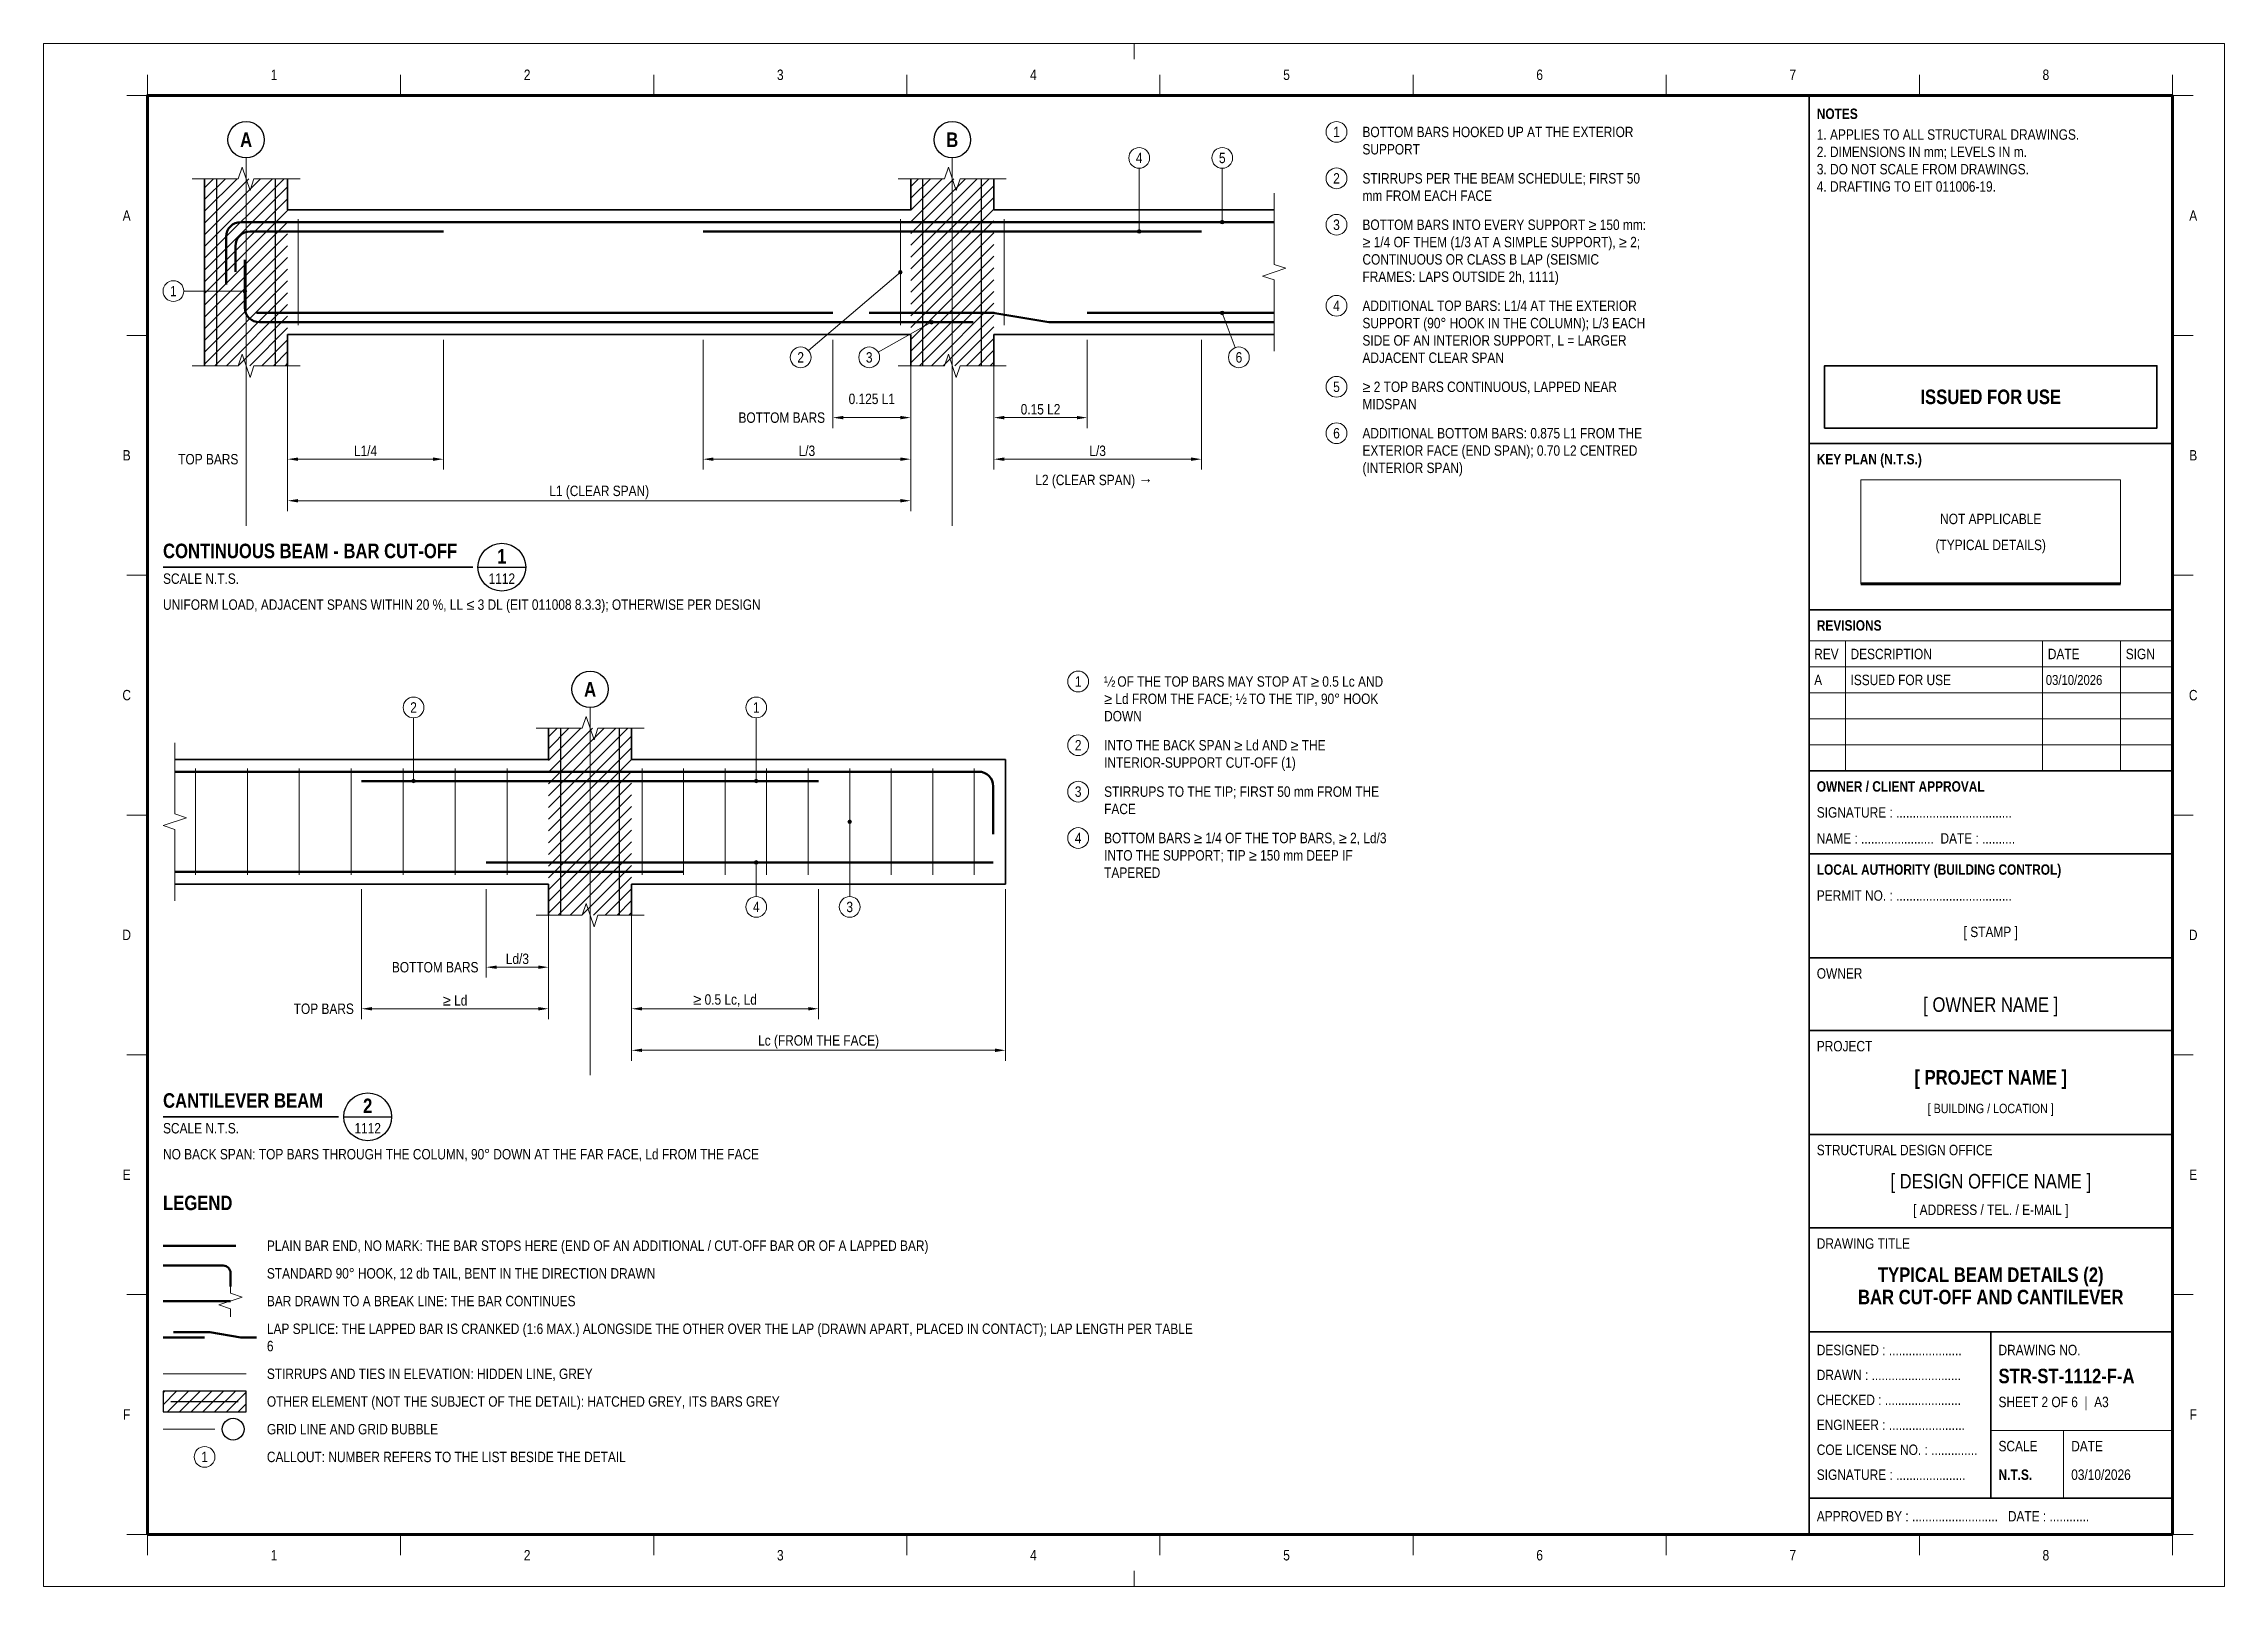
# Paper-space layout '1112' of a CAD drawing. Header units: millimetres. Extents: x 0 to 420, y 0 to 297.
# The model-space entities are those that its viewports show. They can reach past a viewport. Long polylines and large blocks are cut down to what shows.
import ezdxf
from ezdxf.enums import TextEntityAlignment as Align

# ---------------------------------------------------------------- set-up
doc = ezdxf.new("R2010")
doc.units = ezdxf.units.MM
doc.header["$LTSCALE"] = 3.75
doc.linetypes.add('CENTER', pattern=[50.8, 31.75, -6.35, 6.35, -6.35])
doc.linetypes.add('HIDDEN', pattern=[9.525, 6.35, -3.175])
for name, color, linetype, lineweight in [('S-ANNO', 3, 'Continuous', 18), ('S-BREAK', 8, 'Continuous', 18), ('S-CENT', 3, 'CENTER', 18), ('S-CONC', 4, 'Continuous', 35), ('S-CONC-VIS', 5, 'Continuous', 25), ('S-DET', 7, 'Continuous', 18), ('S-DIMS', 2, 'Continuous', 18), ('S-FRAME', 10, 'Continuous', 70), ('S-HATCH', 9, 'Continuous', 13), ('S-REBR', 1, 'Continuous', 50), ('S-REBR-NF', 252, 'Continuous', 25), ('S-STIR-ELEV', 8, 'HIDDEN', 18), ('S-SYMB', 6, 'Continuous', 25), ('S-TEXT', 7, 'Continuous', 18), ('S-TITLE', 4, 'Continuous', 35), ('S-TTLB', 4, 'Continuous', 35), ('S-TTLB-THIN', 8, 'Continuous', 18), ('S-ZONE', 8, 'Continuous', 18)]:
    doc.layers.add(name, color=color, linetype=linetype, lineweight=lineweight)
for name, color, linetype, lineweight, plot in [('S-SHEET', 9, 'Continuous', 13, False), ('S-TB-AREA', 9, 'Continuous', 13, False), ('S-VPORT', 9, 'Continuous', 13, False)]:
    doc.layers.add(name, color=color, linetype=linetype, lineweight=lineweight, plot=plot)
doc.styles.add('AN', font='ARIALN_0.TTF')
doc.styles.add('ANB', font='ARIALNB_0.TTF')
doc.dimstyles.new('EIT-25', dxfattribs={"dimscale": 25, "dimtxt": 2, "dimasz": 2, "dimexe": 2, "dimexo": 1, "dimgap": 0.6, "dimtad": 1, "dimdec": 0, "dimtxsty": 'AN', "dimcen": 2.5, "dimclrd": 2, "dimclre": 8, "dimclrt": 7, "dimazin": 3, "dimtfac": 1, "dimtmove": 1, "dimatfit": 3, "dimlwd": -1, "dimlwe": -1, "dimarcsym": 0})

# ---------------------------------------------------------------- blocks, each defined once
blk = doc.blocks.new('TB-A3-NRW')
at = {"layer": 'S-FRAME', "flags": 128}
blk.add_lwpolyline([(20, 10), (410, 10), (410, 287), (20, 287)], close=True, dxfattribs=at)
blk.add_lwpolyline([(350, 193), (400, 193)], dxfattribs=at)
at = {"layer": 'S-SHEET', "flags": 128}
blk.add_lwpolyline([(0, 0), (420, 0), (420, 297), (0, 297)], close=True, dxfattribs=at)
at = {"layer": 'S-TB-AREA', "flags": 128}
blk.add_lwpolyline([(20, 10), (340, 10), (340, 287), (20, 287)], close=True, dxfattribs=at)
at = {"layer": 'S-TITLE', "flags": 128}
blk.add_lwpolyline([(343, 223), (407, 223), (407, 235), (343, 235)], close=True, dxfattribs=at)
at = {"layer": 'S-TTLB'}
for p, q in [((340, 10), (340, 287)), ((340, 220), (410, 220)), ((340, 188), (410, 188)), ((340, 157), (410, 157)), ((340, 157), (410, 157)), ((340, 141), (410, 141)), ((340, 121), (410, 121)), ((340, 107), (410, 107)), ((340, 87), (410, 87)), ((340, 69), (410, 69)), ((340, 49), (410, 49)), ((375, 17), (375, 49)), ((340, 17), (410, 17))]:
    blk.add_line(p, q, dxfattribs=at)
at = {"layer": 'S-TTLB-THIN'}
for p, q in [((340, 182), (410, 182)), ((347, 157), (347, 182)), ((385, 157), (385, 182)), ((400, 157), (400, 182)), ((340, 177), (410, 177)), ((340, 172), (410, 172)), ((340, 167), (410, 167)), ((340, 162), (410, 162)), ((375, 30), (410, 30)), ((389, 17), (389, 30))]:
    blk.add_line(p, q, dxfattribs=at)
at = {"layer": 'S-TTLB-THIN', "flags": 128}
blk.add_lwpolyline([(350, 193), (400, 193), (400, 213), (350, 213)], close=True, dxfattribs=at)
at = {"layer": 'S-ZONE'}
for p, q in [((210, 297), (210, 294)), ((20, 287), (20, 291)), ((68.75, 287), (68.75, 291)), ((117.5, 287), (117.5, 291)), ((166.25, 287), (166.25, 291)), ((215, 287), (215, 291)), ((263.75, 287), (263.75, 291)), ((312.5, 287), (312.5, 291)), ((361.25, 287), (361.25, 291)), ((410, 287), (410, 291)), ((16, 287), (20, 287)), ((410, 287), (414, 287)), ((16, 240.83), (20, 240.83)), ((410, 240.83), (414, 240.83)), ((16, 194.67), (20, 194.67)), ((410, 194.67), (414, 194.67)), ((16, 148.5), (20, 148.5)), ((410, 148.5), (414, 148.5)), ((16, 102.33), (20, 102.33)), ((410, 102.33), (414, 102.33)), ((16, 56.17), (20, 56.17)), ((410, 56.17), (414, 56.17)), ((16, 10), (20, 10)), ((20, 10), (20, 6)), ((68.75, 10), (68.75, 6)), ((117.5, 10), (117.5, 6)), ((166.25, 10), (166.25, 6)), ((215, 10), (215, 6)), ((263.75, 10), (263.75, 6)), ((312.5, 10), (312.5, 6)), ((361.25, 10), (361.25, 6)), ((410, 10), (410, 6)), ((410, 10), (414, 10)), ((210, 0), (210, 3))]:
    blk.add_line(p, q, dxfattribs=at)
at = {"layer": 'S-TEXT'}
for s, style, p in [('NOTES', 'ANB', (341.5, 283.5)), ('KEY PLAN (N.T.S.)', 'ANB', (341.5, 217)), ('REVISIONS', 'ANB', (341.5, 185)), ('REV', 'AN', (341, 179.5)), ('DESCRIPTION', 'AN', (348, 179.5)), ('DATE', 'AN', (386, 179.5)), ('SIGN', 'AN', (401, 179.5)), ('OWNER / CLIENT APPROVAL', 'ANB', (341.5, 154)), ('SIGNATURE : ...................................', 'AN', (341.5, 149)), ('NAME : ......................  DATE : ..........', 'AN', (341.5, 144)), ('LOCAL AUTHORITY (BUILDING CONTROL)', 'ANB', (341.5, 138)), ('PERMIT NO. : ...................................', 'AN', (341.5, 133)), ('OWNER', 'AN', (341.5, 118)), ('PROJECT', 'AN', (341.5, 104)), ('STRUCTURAL DESIGN OFFICE', 'AN', (341.5, 84)), ('DRAWING TITLE', 'AN', (341.5, 66)), ('DESIGNED : ......................', 'AN', (341.5, 45.5)), ('DRAWING NO.', 'AN', (376.5, 45.5)), ('DRAWN : ...........................', 'AN', (341.5, 40.7)), ('CHECKED : .......................', 'AN', (341.5, 35.9)), ('ENGINEER : .......................', 'AN', (341.5, 31.1)), ('COE LICENSE NO. : ..............', 'AN', (341.5, 26.3)), ('SCALE', 'AN', (376.5, 27)), ('DATE', 'AN', (390.5, 27)), ('SIGNATURE : .....................', 'AN', (341.5, 21.5)), ('APPROVED BY : ..........................   DATE : ............', 'AN', (341.5, 13.5))]:
    blk.add_text(s, height=2, dxfattribs=dict(at, style=style)).set_placement(p, align=Align.MIDDLE_LEFT)
at = {"layer": 'S-TEXT', "style": 'AN'}
blk.add_text('[ STAMP ]', height=2, dxfattribs=at).set_placement((375, 126), align=Align.MIDDLE_CENTER)
at = {"layer": 'S-TEXT', "insert": (341.5, 280.5), "char_height": 2, "width": 67, "attachment_point": 1, "style": 'AN'}
blk.add_mtext('1. APPLIES TO ALL STRUCTURAL DRAWINGS.\\P2. DIMENSIONS IN mm; LEVELS IN m.\\P3. DO NOT SCALE FROM DRAWINGS.\\P4. DRAFTING TO EIT 011006-19.', dxfattribs=at)
at = {"layer": 'S-TEXT'}
for tag, height, style, p in [('STATUS_1', 2.8, 'ANB', (375, 231.2)), ('STATUS_2', 2.8, 'ANB', (375, 226.8)), ('KEYPLAN_1', 2, 'AN', (375, 205.5)), ('KEYPLAN_2', 2, 'AN', (375, 200.5)), ('OWNER', 2.8, 'AN', (375, 112)), ('PROJECT', 2.8, 'ANB', (375, 98)), ('LOCATION', 1.8, 'AN', (375, 92)), ('OFFICE', 2.8, 'AN', (375, 78)), ('OFFICE_ADDR', 2, 'AN', (375, 72.5)), ('TITLE_1', 2.8, 'ANB', (375, 60)), ('TITLE_2', 2.8, 'ANB', (375, 55.7)), ('TITLE_3', 2.8, 'ANB', (375, 51.4))]:
    blk.add_attdef(tag, text='', height=height, dxfattribs=dict(at, style=style)).set_placement(p, align=Align.MIDDLE_CENTER)
for tag, height, style, p in [('REV_1', 2, 'AN', (341, 174.5)), ('REV_1_DESC', 2, 'AN', (348, 174.5)), ('REV_1_DATE', 1.9, 'AN', (385.6, 174.5)), ('REV_2', 2, 'AN', (341, 169.5)), ('REV_2_DESC', 2, 'AN', (348, 169.5)), ('REV_2_DATE', 1.9, 'AN', (385.6, 169.5)), ('REV_3', 2, 'AN', (341, 164.5)), ('REV_3_DESC', 2, 'AN', (348, 164.5)), ('REV_3_DATE', 1.9, 'AN', (385.6, 164.5)), ('REV_4', 2, 'AN', (341, 159.5)), ('REV_4_DESC', 2, 'AN', (348, 159.5)), ('REV_4_DATE', 1.9, 'AN', (385.6, 159.5)), ('DWG_NO', 2.8, 'ANB', (376.5, 40.5)), ('SHEET', 2, 'AN', (376.5, 35.5)), ('SCALE', 2, 'ANB', (376.5, 21.5)), ('DATE', 2, 'AN', (390.5, 21.5))]:
    blk.add_attdef(tag, text='', height=height, dxfattribs=dict(at, style=style)).set_placement(p, align=Align.MIDDLE_LEFT)
at = {"layer": 'S-ZONE', "style": 'AN'}
for s, p in [('1', (44.38, 291)), ('2', (93.12, 291)), ('3', (141.88, 291)), ('4', (190.62, 291)), ('5', (239.38, 291)), ('6', (288.12, 291)), ('7', (336.88, 291)), ('8', (385.62, 291)), ('A', (16, 263.92)), ('A', (414, 263.92)), ('B', (16, 217.75)), ('B', (414, 217.75)), ('C', (16, 171.58)), ('C', (414, 171.58)), ('D', (16, 125.42)), ('D', (414, 125.42)), ('E', (16, 79.25)), ('E', (414, 79.25)), ('F', (16, 33.08)), ('F', (414, 33.08)), ('1', (44.38, 6)), ('2', (93.12, 6)), ('3', (141.88, 6)), ('4', (190.62, 6)), ('5', (239.38, 6)), ('6', (288.12, 6)), ('7', (336.88, 6)), ('8', (385.62, 6))]:
    blk.add_text(s, height=2, dxfattribs=at).set_placement(p, align=Align.MIDDLE_CENTER)
blk = doc.blocks.new('VT-1112-1', base_point=(23, 187.44))
at = {"layer": 'S-SYMB'}
blk.add_line((83.65, 196.2), (92.85, 196.2), dxfattribs=at)
blk.add_circle((88.25, 196.2), 4.6, dxfattribs=at)
at = {"layer": 'S-TITLE'}
blk.add_line((23, 196.2), (82.65, 196.2), dxfattribs=at)
at = {"layer": 'S-TEXT'}
for s, height, style, p in [('1', 2.8, 'ANB', (88.25, 198.3)), ('1112', 2, 'AN', (88.25, 194))]:
    blk.add_text(s, height=height, dxfattribs=dict(at, style=style)).set_placement(p, align=Align.MIDDLE_CENTER)
at = {"layer": 'S-TEXT', "style": 'AN'}
for s, p in [('SCALE N.T.S.', (23, 195)), ('UNIFORM LOAD, ADJACENT SPANS WITHIN 20 %, LL ≤ 3 DL (EIT 011008 8.3.3); OTHERWISE PER DESIGN', (23, 190))]:
    blk.add_text(s, height=2, dxfattribs=at).set_placement(p, align=Align.TOP_LEFT)
at = {"layer": 'S-TITLE', "style": 'ANB'}
blk.add_text('CONTINUOUS BEAM - BAR CUT-OFF', height=2.8, dxfattribs=at).set_placement((23, 197.1), align=Align.BOTTOM_LEFT)
blk = doc.blocks.new('VT-1112-2', base_point=(23, 81.64))
at = {"layer": 'S-SYMB'}
blk.add_line((57.82, 90.4), (67.02, 90.4), dxfattribs=at)
blk.add_circle((62.42, 90.4), 4.6, dxfattribs=at)
at = {"layer": 'S-TITLE'}
blk.add_line((23, 90.4), (56.82, 90.4), dxfattribs=at)
at = {"layer": 'S-TEXT'}
for s, height, style, p in [('2', 2.8, 'ANB', (62.42, 92.5)), ('1112', 2, 'AN', (62.42, 88.2))]:
    blk.add_text(s, height=height, dxfattribs=dict(at, style=style)).set_placement(p, align=Align.MIDDLE_CENTER)
at = {"layer": 'S-TEXT', "style": 'AN'}
for s, p in [('SCALE N.T.S.', (23, 89.2)), ('NO BACK SPAN: TOP BARS THROUGH THE COLUMN, 90° DOWN AT THE FAR FACE, Ld FROM THE FACE', (23, 84.2))]:
    blk.add_text(s, height=2, dxfattribs=at).set_placement(p, align=Align.TOP_LEFT)
at = {"layer": 'S-TITLE', "style": 'ANB'}
blk.add_text('CANTILEVER BEAM', height=2.8, dxfattribs=at).set_placement((23, 91.3), align=Align.BOTTOM_LEFT)
blk = doc.blocks.new('KEY-1112-1', base_point=(23, 22.93))
at = {"layer": 'S-HATCH'}
h = blk.add_hatch(dxfattribs=at)
h.set_pattern_fill('ANSI31', color=256, scale=0.50394)
h.paths.add_polyline_path([(23, 33.6), (39, 33.6), (39, 37.6), (23, 37.6)])
at = {"layer": 'S-ANNO'}
blk.add_circle((31, 24.93), 2, dxfattribs=at)
at = {"layer": 'S-BREAK', "flags": 128}
blk.add_lwpolyline([(36, 51.93), (36, 53.43), (33.75, 54.18), (38.25, 55.68), (36, 56.43), (36, 57.93)], dxfattribs=at)
at = {"layer": 'S-CENT'}
blk.add_line((23, 30.27), (33, 30.27), dxfattribs=at)
at = {"layer": 'S-CONC-VIS', "flags": 128}
blk.add_lwpolyline([(23, 33.6), (39, 33.6), (39, 37.6), (23, 37.6)], close=True, dxfattribs=at)
at = {"layer": 'S-REBR'}
for p, q in [((23, 65.6), (37, 65.6)), ((23, 54.93), (36, 54.93)), ((23, 47.93), (31, 47.93))]:
    blk.add_line(p, q, dxfattribs=at)
at = {"layer": 'S-REBR', "flags": 128}
blk.add_lwpolyline([(23, 61.77), (34.6, 61.77, -0.414214), (36, 60.37), (36, 57.77)], format="xyb", dxfattribs=at)
blk.add_lwpolyline([(25, 48.93), (32, 48.93), (38, 47.93), (41, 47.93)], dxfattribs=at)
at = {"layer": 'S-REBR-NF'}
blk.add_line((24.5, 35.6), (37.5, 35.6), dxfattribs=at)
at = {"layer": 'S-STIR-ELEV'}
blk.add_line((23, 40.93), (39, 40.93), dxfattribs=at)
at = {"layer": 'S-SYMB'}
blk.add_circle((36.5, 30.27), 2.1, dxfattribs=at)
at = {"layer": 'S-TEXT', "style": 'AN'}
for s, p in [('PLAIN BAR END, NO MARK: THE BAR STOPS HERE (END OF AN ADDITIONAL / CUT-OFF BAR OR OF A LAPPED BAR)', (43, 66.6)), ('STANDARD 90° HOOK, 12 db TAIL, BENT IN THE DIRECTION DRAWN', (43, 61.27)), ('BAR DRAWN TO A BREAK LINE: THE BAR CONTINUES', (43, 55.93)), ('LAP SPLICE: THE LAPPED BAR IS CRANKED (1:6 MAX.) ALONGSIDE THE OTHER OVER THE LAP (DRAWN APART, PLACED IN CONTACT); LAP LENGTH PER TABLE', (43, 50.6)), ('6', (43, 47.27)), ('STIRRUPS AND TIES IN ELEVATION: HIDDEN LINE, GREY', (43, 41.93)), ('OTHER ELEMENT (NOT THE SUBJECT OF THE DETAIL): HATCHED GREY, ITS BARS GREY', (43, 36.6)), ('GRID LINE AND GRID BUBBLE', (43, 31.27)), ('CALLOUT: NUMBER REFERS TO THE LIST BESIDE THE DETAIL', (43, 25.93))]:
    blk.add_text(s, height=2, dxfattribs=at).set_placement(p, align=Align.TOP_LEFT)
blk.add_text('1', height=2, dxfattribs=at).set_placement((31, 24.93), align=Align.MIDDLE_CENTER)
at = {"layer": 'S-TITLE', "style": 'ANB'}
blk.add_text('LEGEND', height=2.8, dxfattribs=at).set_placement((23, 71.6), align=Align.BOTTOM_LEFT)
blk = doc.blocks.new('DET-1112-1', base_point=(-600, -24920))
at = {"layer": 'S-ANNO'}
h = blk.add_hatch(color=256, dxfattribs=at)
h.dxf.hatch_style = 1
edge = h.paths.add_edge_path()
edge.add_arc((4100, -23504), 8.75, 0, 360)
h = blk.add_hatch(color=256, dxfattribs=at)
h.dxf.hatch_style = 1
edge = h.paths.add_edge_path()
edge.add_arc((4500, -23459), 8.75, 0, 360)
h = blk.add_hatch(color=256, dxfattribs=at)
h.dxf.hatch_style = 1
edge = h.paths.add_edge_path()
edge.add_arc((2950, -23700), 8.75, 0, 360)
h = blk.add_hatch(color=256, dxfattribs=at)
h.dxf.hatch_style = 1
edge = h.paths.add_edge_path()
edge.add_arc((-206, -23791), 8.75, 0, 360)
h = blk.add_hatch(color=256, dxfattribs=at)
h.dxf.hatch_style = 1
edge = h.paths.add_edge_path()
edge.add_arc((3100, -23941), 8.75, 0, 360)
h = blk.add_hatch(color=256, dxfattribs=at)
h.dxf.hatch_style = 1
edge = h.paths.add_edge_path()
edge.add_arc((4500, -23896), 8.75, 0, 360)
at = {"layer": 'S-HATCH'}
h = blk.add_hatch(dxfattribs=at)
h.set_pattern_fill('ANSI31', color=256, scale=12.59843)
h.paths.add_polyline_path([(-400, -24150), (0, -24150), (0, -23250), (-400, -23250)])
h = blk.add_hatch(dxfattribs=at)
h.set_pattern_fill('ANSI31', color=256, scale=12.59843)
h.paths.add_polyline_path([(3000, -24150), (3400, -24150), (3400, -23250), (3000, -23250)])
at = {"layer": 'S-ANNO'}
for p, q in [((4100, -23200), (4100, -23504)), ((4500, -23200), (4500, -23459)), ((2508, -24077.5), (2950, -23700)), ((-500, -23791), (-206, -23791)), ((4562.5, -24063.2), (4500, -23896)), ((2843.6, -24085.5), (3100, -23941))]:
    blk.add_line(p, q, dxfattribs=at)
for centre, radius in [((5050, -23025), 50), ((4100, -23150), 50), ((4500, -23150), 50), ((5050, -23248.3), 50), ((4100, -23504), 8.75), ((4500, -23459), 8.75), ((5050, -23471.7), 50), ((2950, -23700), 8.75), ((-550, -23791), 50), ((-206, -23791), 8.75), ((5050, -23861.7), 50), ((3100, -23941), 8.75), ((4500, -23896), 8.75), ((2470, -24110), 50), ((2800, -24110), 50), ((4580, -24110), 50), ((5050, -24251.7), 50), ((5050, -24475), 50)]:
    blk.add_circle(centre, radius, dxfattribs=at)
at = {"layer": 'S-BREAK', "flags": 128}
for points in [[(-460, -23250), (-237.5, -23250), (-218.8, -23193.8), (-181.2, -23306.2), (-162.5, -23250), (60, -23250)], [(2940, -23250), (3162.5, -23250), (3181.2, -23193.8), (3218.8, -23306.2), (3237.5, -23250), (3460, -23250)], [(4750, -24080), (4750, -23737.5), (4693.8, -23718.8), (4806.2, -23681.2), (4750, -23662.5), (4750, -23320)], [(-460, -24150), (-237.5, -24150), (-218.8, -24093.8), (-181.2, -24206.2), (-162.5, -24150), (60, -24150)], [(2940, -24150), (3162.5, -24150), (3181.2, -24093.8), (3218.8, -24206.2), (3237.5, -24150), (3460, -24150)]]:
    blk.add_lwpolyline(points, dxfattribs=at)
at = {"layer": 'S-CENT'}
for p, q in [((-200, -24920), (-200, -23150)), ((3200, -24920), (3200, -23150))]:
    blk.add_line(p, q, dxfattribs=at)
at = {"layer": 'S-CONC'}
for p, q in [((-400, -24150), (-400, -23250)), ((0, -23400), (0, -23250)), ((3000, -23400), (3000, -23250)), ((3400, -23400), (3400, -23250)), ((0, -23400), (3000, -23400)), ((3400, -23400), (4750, -23400)), ((0, -24150), (0, -24000)), ((0, -24000), (3000, -24000)), ((3000, -24150), (3000, -24000)), ((3400, -24150), (3400, -24000)), ((3400, -24000), (4750, -24000))]:
    blk.add_line(p, q, dxfattribs=at)
at = {"layer": 'S-REBR', "flags": 128}
for points in [[(-296, -23759), (-296, -23529, -0.4142136), (-226, -23459), (4750, -23459)], [(-251, -23699), (-251, -23574, -0.4142136), (-181, -23504), (750, -23504)], [(-206, -23641), (-206, -23871, 0.4142136), (-136, -23941), (3300, -23941)], [(2800, -23896), (3394.2, -23896, -0.0413106), (3405.7, -23897), (3664.3, -23940, 0.0413106), (3675.8, -23941), (4750, -23941)]]:
    blk.add_lwpolyline(points, format="xyb", dxfattribs=at)
for points in [[(2000, -23504), (4400, -23504)], [(-150, -23896), (2625, -23896)], [(3850, -23896), (4750, -23896)]]:
    blk.add_lwpolyline(points, dxfattribs=at)
at = {"layer": 'S-REBR-NF', "flags": 128}
for points in [[(-341, -24150), (-341, -23250)], [(-59, -24150), (-59, -23250)], [(3059, -24150), (3059, -23250)], [(3341, -24150), (3341, -23250)]]:
    blk.add_lwpolyline(points, dxfattribs=at)
at = {"layer": 'S-STIR-ELEV'}
for p, q in [((50, -23955.5), (50, -23444.5)), ((2950, -23955.5), (2950, -23444.5)), ((3450, -23955.5), (3450, -23444.5))]:
    blk.add_line(p, q, dxfattribs=at)
at = {"layer": 'S-SYMB'}
for centre in [(-200, -23062.5), (3200, -23062.5)]:
    blk.add_circle(centre, 87.5, dxfattribs=at)
at = {"layer": 'S-TEXT'}
for s, height, style, p in [('A', 70, 'ANB', (-200, -23062.5)), ('B', 70, 'ANB', (3200, -23062.5)), ('1', 50, 'AN', (5050, -23025)), ('4', 50, 'AN', (4100, -23150)), ('5', 50, 'AN', (4500, -23150)), ('2', 50, 'AN', (5050, -23248.3)), ('3', 50, 'AN', (5050, -23471.7)), ('1', 50, 'AN', (-550, -23791)), ('4', 50, 'AN', (5050, -23861.7)), ('2', 50, 'AN', (2470, -24110)), ('3', 50, 'AN', (2800, -24110)), ('6', 50, 'AN', (4580, -24110)), ('5', 50, 'AN', (5050, -24251.7)), ('6', 50, 'AN', (5050, -24475))]:
    blk.add_text(s, height=height, dxfattribs=dict(at, style=style)).set_placement(p, align=Align.MIDDLE_CENTER)
at = {"layer": 'S-TEXT', "style": 'AN'}
for s, p in [('SUPPORT', (5175, -23108.3)), ('BOTTOM BARS HOOKED UP AT THE EXTERIOR', (5175, -23025)), ('STIRRUPS PER THE BEAM SCHEDULE; FIRST 50', (5175, -23248.3)), ('mm FROM EACH FACE', (5175, -23331.7)), ('BOTTOM BARS INTO EVERY SUPPORT ≥ 150 mm:', (5175, -23471.7)), ('≥ 1/4 OF THEM (1/3 AT A SIMPLE SUPPORT), ≥ 2;', (5175, -23555)), ('CONTINUOUS OR CLASS B LAP (SEISMIC', (5175, -23638.3)), ('FRAMES: LAPS OUTSIDE 2h, 1111)', (5175, -23721.7)), ('ADDITIONAL TOP BARS: L1/4 AT THE EXTERIOR', (5175, -23861.7)), ('SUPPORT (90° HOOK IN THE COLUMN); L/3 EACH', (5175, -23945)), ('SIDE OF AN INTERIOR SUPPORT, L = LARGER', (5175, -24028.3)), ('ADJACENT CLEAR SPAN', (5175, -24111.7)), ('≥ 2 TOP BARS CONTINUOUS, LAPPED NEAR', (5175, -24251.7)), ('MIDSPAN', (5175, -24335)), ('ADDITIONAL BOTTOM BARS: 0.875 L1 FROM THE', (5175, -24475)), ('EXTERIOR FACE (END SPAN); 0.70 L2 CENTRED', (5175, -24558.3)), ('(INTERIOR SPAN)', (5175, -24641.7))]:
    blk.add_text(s, height=50, dxfattribs=at).set_placement(p, align=Align.MIDDLE_LEFT)
for s, p in [('BOTTOM BARS', (2587.5, -24400)), ('TOP BARS', (-237.5, -24600))]:
    blk.add_text(s, height=50, dxfattribs=at).set_placement(p, align=Align.MIDDLE_RIGHT)
blk.add_text('L2 (CLEAR SPAN) →', height=50, dxfattribs=at).set_placement((3600, -24740), align=Align.BOTTOM_LEFT)
at = {"layer": 'S-DIMS'}
for base, p1, p2, text in [((0, -24600), (0, -24000), (750, -24000), 'L1/4'), ((0, -24800), (0, -24000), (3000, -24000), 'L1 (CLEAR SPAN)'), ((2000, -24600), (2000, -24000), (3000, -24000), 'L/3'), ((2625, -24400), (2625, -24000), (3000, -24000), '0.125 L1'), ((3400, -24400), (3400, -24000), (3850, -24000), '0.15 L2'), ((3400, -24600), (3400, -24000), (4400, -24000), 'L/3')]:
    blk.add_linear_dim(base=base, p1=p1, p2=p2, text=text, dimstyle='EIT-25', dxfattribs=at).render()
blk = doc.blocks.new('DET-1112-2', base_point=(-1856.2, -32920))
at = {"layer": 'S-ANNO'}
h = blk.add_hatch(color=256, dxfattribs=at)
h.dxf.hatch_style = 1
edge = h.paths.add_edge_path()
edge.add_arc((-650, -31504), 8.75, 0, 360)
h = blk.add_hatch(color=256, dxfattribs=at)
h.dxf.hatch_style = 1
edge = h.paths.add_edge_path()
edge.add_arc((1000, -31504), 8.75, 0, 360)
h = blk.add_hatch(color=256, dxfattribs=at)
h.dxf.hatch_style = 1
edge = h.paths.add_edge_path()
edge.add_arc((1450, -31700), 8.75, 0, 360)
h = blk.add_hatch(color=256, dxfattribs=at)
h.dxf.hatch_style = 1
edge = h.paths.add_edge_path()
edge.add_arc((1000, -31896), 8.75, 0, 360)
at = {"layer": 'S-HATCH'}
h = blk.add_hatch(dxfattribs=at)
h.set_pattern_fill('ANSI31', color=256, scale=12.59843)
h.paths.add_polyline_path([(0, -32150), (400, -32150), (400, -31250), (0, -31250)])
at = {"layer": 'S-ANNO'}
for p, q in [((-650, -31200), (-650, -31504)), ((1000, -31200), (1000, -31504)), ((1450, -32060), (1450, -31700)), ((1000, -32060), (1000, -31896))]:
    blk.add_line(p, q, dxfattribs=at)
for centre, radius in [((2550, -31025), 50), ((-650, -31150), 50), ((1000, -31150), 50), ((2550, -31331.7), 50), ((-650, -31504), 8.75), ((1000, -31504), 8.75), ((2550, -31555), 50), ((1450, -31700), 8.75), ((2550, -31778.3), 50), ((1000, -31896), 8.75), ((1000, -32110), 50), ((1450, -32110), 50)]:
    blk.add_circle(centre, radius, dxfattribs=at)
at = {"layer": 'S-BREAK', "flags": 128}
for points in [[(-60, -31250), (162.5, -31250), (181.2, -31193.8), (218.8, -31306.2), (237.5, -31250), (460, -31250)], [(-1800, -32080), (-1800, -31737.5), (-1856.2, -31718.8), (-1743.8, -31681.2), (-1800, -31662.5), (-1800, -31320)], [(-60, -32150), (162.5, -32150), (181.2, -32093.8), (218.8, -32206.2), (237.5, -32150), (460, -32150)]]:
    blk.add_lwpolyline(points, dxfattribs=at)
at = {"layer": 'S-CENT'}
blk.add_line((200, -32920), (200, -31150), dxfattribs=at)
at = {"layer": 'S-CONC'}
for p, q in [((0, -31400), (0, -31250)), ((400, -31400), (400, -31250)), ((-1800, -31400), (0, -31400)), ((400, -31400), (2200, -31400)), ((2200, -32000), (2200, -31400)), ((-1800, -32000), (0, -32000)), ((0, -32150), (0, -32000)), ((400, -32150), (400, -32000)), ((400, -32000), (2200, -32000))]:
    blk.add_line(p, q, dxfattribs=at)
at = {"layer": 'S-REBR', "flags": 128}
blk.add_lwpolyline([(-1800, -31459), (2071, -31459, -0.4142136), (2141, -31529), (2141, -31759)], format="xyb", dxfattribs=at)
for points in [[(-900, -31504), (1300, -31504)], [(-300, -31896), (2141, -31896)], [(-1800, -31941), (650, -31941)]]:
    blk.add_lwpolyline(points, dxfattribs=at)
at = {"layer": 'S-REBR-NF', "flags": 128}
for points in [[(59, -32150), (59, -31250)], [(341, -32150), (341, -31250)]]:
    blk.add_lwpolyline(points, dxfattribs=at)
at = {"layer": 'S-STIR-ELEV'}
for p, q in [((-1700, -31955.5), (-1700, -31444.5)), ((-1450, -31955.5), (-1450, -31444.5)), ((-1200, -31955.5), (-1200, -31444.5)), ((-950, -31955.5), (-950, -31444.5)), ((-700, -31955.5), (-700, -31444.5)), ((-450, -31955.5), (-450, -31444.5)), ((-200, -31955.5), (-200, -31444.5)), ((450, -31955.5), (450, -31444.5)), ((650, -31955.5), (650, -31444.5)), ((850, -31955.5), (850, -31444.5)), ((1050, -31955.5), (1050, -31444.5)), ((1250, -31955.5), (1250, -31444.5)), ((1450, -31955.5), (1450, -31444.5)), ((1650, -31955.5), (1650, -31444.5)), ((1850, -31955.5), (1850, -31444.5)), ((2050, -31955.5), (2050, -31444.5))]:
    blk.add_line(p, q, dxfattribs=at)
at = {"layer": 'S-SYMB'}
blk.add_circle((200, -31062.5), 87.5, dxfattribs=at)
at = {"layer": 'S-TEXT'}
for s, height, style, p in [('A', 70, 'ANB', (200, -31062.5)), ('1', 50, 'AN', (2550, -31025)), ('2', 50, 'AN', (-650, -31150)), ('1', 50, 'AN', (1000, -31150)), ('2', 50, 'AN', (2550, -31331.7)), ('3', 50, 'AN', (2550, -31555)), ('4', 50, 'AN', (2550, -31778.3)), ('4', 50, 'AN', (1000, -32110)), ('3', 50, 'AN', (1450, -32110))]:
    blk.add_text(s, height=height, dxfattribs=dict(at, style=style)).set_placement(p, align=Align.MIDDLE_CENTER)
at = {"layer": 'S-TEXT', "style": 'AN'}
for s, p in [('½ OF THE TOP BARS MAY STOP AT ≥ 0.5 Lc AND', (2675, -31025)), ('≥ Ld FROM THE FACE; ½ TO THE TIP, 90° HOOK', (2675, -31108.3)), ('DOWN', (2675, -31191.7)), ('INTO THE BACK SPAN ≥ Ld AND ≥ THE', (2675, -31331.7)), ('INTERIOR-SUPPORT CUT-OFF (1)', (2675, -31415)), ('STIRRUPS TO THE TIP; FIRST 50 mm FROM THE', (2675, -31555)), ('FACE', (2675, -31638.3)), ('BOTTOM BARS ≥ 1/4 OF THE TOP BARS, ≥ 2, Ld/3', (2675, -31778.3)), ('TAPERED', (2675, -31945)), ('INTO THE SUPPORT; TIP ≥ 150 mm DEEP IF', (2675, -31861.7))]:
    blk.add_text(s, height=50, dxfattribs=at).set_placement(p, align=Align.MIDDLE_LEFT)
for s, p in [('BOTTOM BARS', (-337.5, -32400)), ('TOP BARS', (-937.5, -32600))]:
    blk.add_text(s, height=50, dxfattribs=at).set_placement(p, align=Align.MIDDLE_RIGHT)
at = {"layer": 'S-DIMS'}
for base, p1, p2, text in [((-900, -32600), (-900, -32000), (0, -32000), '≥ Ld'), ((-300, -32400), (-300, -32000), (0, -32000), 'Ld/3'), ((400, -32600), (400, -32000), (1300, -32000), '≥ 0.5 Lc, Ld'), ((400, -32800), (400, -32000), (2200, -32000), 'Lc (FROM THE FACE)')]:
    blk.add_linear_dim(base=base, p1=p1, p2=p2, text=text, dimstyle='EIT-25', dxfattribs=at).render()

msp = doc.modelspace()

# ---------------------------------------------------------------- linework, layer by layer
at = {"layer": 'S-SHEET', "flags": 128}
msp.add_lwpolyline([(11500, 0), (22000, 0), (22000, 7425), (11500, 7425)], close=True, dxfattribs=at)
at = {"layer": 'S-TB-AREA', "flags": 128}
msp.add_lwpolyline([(12000, 250), (20000, 250), (20000, 7175), (12000, 7175)], close=True, dxfattribs=at)

# ---------------------------------------------------------------- block references
at = {"layer": 'S-DET', "zscale": 25}
for name, p in [('DET-1112-1', (12075, 5105)), ('DET-1112-2', (12075, 2460))]:
    msp.add_blockref(name, p, dxfattribs=at)
at = {"layer": 'S-TEXT', "xscale": 25, "yscale": 25, "zscale": 25}
for name, p in [('VT-1112-1', (12075, 4686)), ('VT-1112-2', (12075, 2041)), ('KEY-1112-1', (12075, 573))]:
    msp.add_blockref(name, p, dxfattribs=at)

psp = doc.layouts.new('1112')

# ---------------------------------------------------------------- block references
at = {"layer": 'S-TTLB'}
ref = psp.add_blockref('TB-A3-NRW', (0, 0), dxfattribs=at)
ref.add_attrib('DWG_NO', 'STR-ST-1112-F-A', dxfattribs={"layer": 'S-TEXT', "height": 2.8, "style": 'ANB'}).set_placement((376.5, 40.5), align=Align.MIDDLE_LEFT)
ref.add_attrib('SHEET', 'SHEET 2 OF 6  |  A3', dxfattribs={"layer": 'S-TEXT', "height": 2, "style": 'AN'}).set_placement((376.5, 35.5), align=Align.MIDDLE_LEFT)
ref.add_attrib('SCALE', 'N.T.S.', dxfattribs={"layer": 'S-TEXT', "height": 2, "style": 'ANB'}).set_placement((376.5, 21.5), align=Align.MIDDLE_LEFT)
ref.add_attrib('DATE', '03/10/2026', dxfattribs={"layer": 'S-TEXT', "height": 2, "style": 'AN'}).set_placement((390.5, 21.5), align=Align.MIDDLE_LEFT)
ref.add_attrib('TITLE_1', 'TYPICAL BEAM DETAILS (2)', dxfattribs={"layer": 'S-TEXT', "height": 2.8, "style": 'ANB'}).set_placement((375, 60), align=Align.MIDDLE_CENTER)
ref.add_attrib('TITLE_2', 'BAR CUT-OFF AND CANTILEVER', dxfattribs={"layer": 'S-TEXT', "height": 2.8, "style": 'ANB'}).set_placement((375, 55.7), align=Align.MIDDLE_CENTER)
ref.add_attrib('OFFICE', '[ DESIGN OFFICE NAME ]', dxfattribs={"layer": 'S-TEXT', "height": 2.8, "style": 'AN'}).set_placement((375, 78), align=Align.MIDDLE_CENTER)
ref.add_attrib('OFFICE_ADDR', '[ ADDRESS / TEL. / E-MAIL ]', dxfattribs={"layer": 'S-TEXT', "height": 2, "style": 'AN'}).set_placement((375, 72.5), align=Align.MIDDLE_CENTER)
ref.add_attrib('PROJECT', '[ PROJECT NAME ]', dxfattribs={"layer": 'S-TEXT', "height": 2.8, "style": 'ANB'}).set_placement((375, 98), align=Align.MIDDLE_CENTER)
ref.add_attrib('LOCATION', '[ BUILDING / LOCATION ]', dxfattribs={"layer": 'S-TEXT', "height": 1.8, "style": 'AN'}).set_placement((375, 92), align=Align.MIDDLE_CENTER)
ref.add_attrib('OWNER', '[ OWNER NAME ]', dxfattribs={"layer": 'S-TEXT', "height": 2.8, "style": 'AN'}).set_placement((375, 112), align=Align.MIDDLE_CENTER)
ref.add_attrib('REV_1', 'A', dxfattribs={"layer": 'S-TEXT', "height": 2, "style": 'AN'}).set_placement((341, 174.5), align=Align.MIDDLE_LEFT)
ref.add_attrib('REV_1_DESC', 'ISSUED FOR USE', dxfattribs={"layer": 'S-TEXT', "height": 2, "style": 'AN'}).set_placement((348, 174.5), align=Align.MIDDLE_LEFT)
ref.add_attrib('REV_1_DATE', '03/10/2026', dxfattribs={"layer": 'S-TEXT', "height": 1.9, "style": 'AN'}).set_placement((385.6, 174.5), align=Align.MIDDLE_LEFT)
ref.add_attrib('KEYPLAN_1', 'NOT APPLICABLE', dxfattribs={"layer": 'S-TEXT', "height": 2, "style": 'AN'}).set_placement((375, 205.5), align=Align.MIDDLE_CENTER)
ref.add_attrib('KEYPLAN_2', '(TYPICAL DETAILS)', dxfattribs={"layer": 'S-TEXT', "height": 2, "style": 'AN'}).set_placement((375, 200.5), align=Align.MIDDLE_CENTER)
ref.add_attrib('STATUS_1', 'ISSUED FOR USE', dxfattribs={"layer": 'S-TEXT', "height": 2.8, "style": 'ANB'}).set_placement((375, 229), align=Align.MIDDLE_CENTER)

# ---------------------------------------------------------------- viewports
at = {"layer": 'S-VPORT'}
psp.add_viewport(center=(210, 148.5), size=(420, 297), view_center_point=(16750, 3712.5), view_height=7425, dxfattribs=at)

doc.saveas('drawing.dxf')
